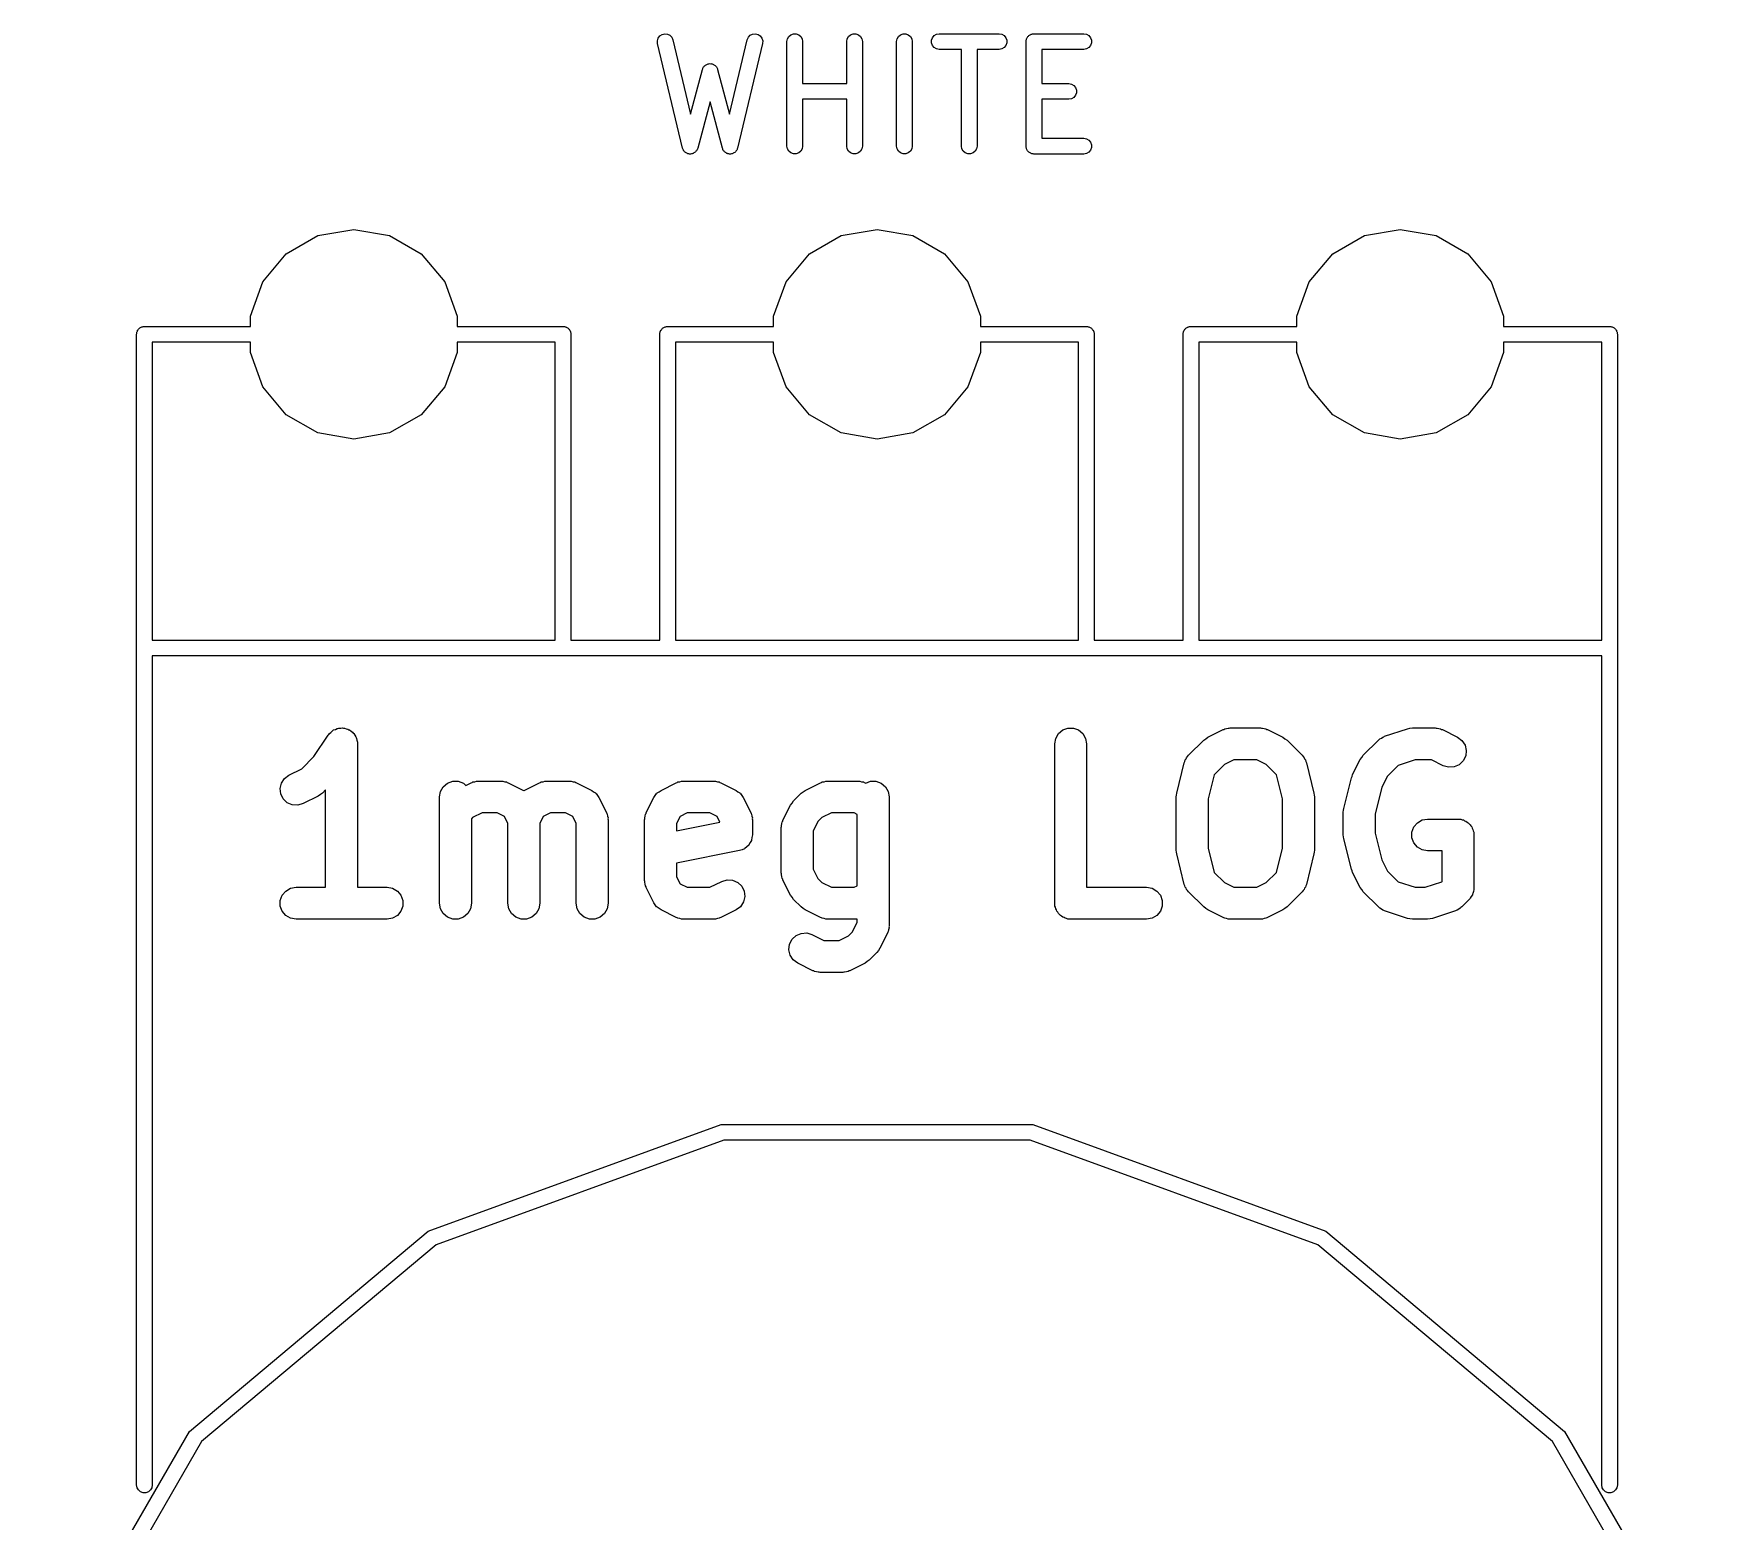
# Model space of a CAD drawing. Extents: x 59 to 126, y -132 to -24.
# Drawn here: x 59.94 to 76.06, y -118.85 to -104.63 of the extents above; entities that cross this region are included whole.
import ezdxf

# ---------------------------------------------------------------- set-up
doc = ezdxf.new("R2010")
doc.units = 0
doc.header["$MEASUREMENT"] = 0
doc.layers.add('BLACK', color=7, linetype='CONTINUOUS')

msp = doc.modelspace()

# ---------------------------------------------------------------- linework, layer by layer
at = {"layer": 'Black'}
for p, q in [((65.9017, -104.694), (65.9091, -104.669)), ((65.9032, -104.72), (65.9017, -104.694)), ((66.1413, -105.72), (65.9032, -104.72)), ((65.9091, -104.669), (65.9247, -104.648)), ((65.9247, -104.648), (65.9464, -104.634)), ((65.9464, -104.634), (65.9718, -104.628)), ((65.9718, -104.628), (65.9976, -104.631)), ((65.9976, -104.631), (66.0209, -104.642)), ((66.0209, -104.642), (66.0388, -104.661)), ((66.0388, -104.661), (66.0492, -104.685)), ((66.0492, -104.685), (66.2184, -105.396)), ((66.5911, -105.396), (66.7604, -104.685)), ((66.9063, -104.72), (66.6682, -105.72)), ((66.7604, -104.685), (66.7707, -104.661)), ((66.7707, -104.661), (66.7886, -104.642)), ((66.7886, -104.642), (66.8119, -104.631)), ((66.8119, -104.631), (66.8378, -104.628)), ((66.8378, -104.628), (66.8631, -104.634)), ((66.8631, -104.634), (66.8849, -104.648)), ((66.8849, -104.648), (66.9004, -104.669)), ((66.9004, -104.669), (66.9078, -104.694)), ((66.9078, -104.694), (66.9063, -104.72)), ((67.1393, -104.702), (67.1438, -104.677)), ((67.1393, -105.702), (67.1393, -104.702)), ((67.1438, -104.677), (67.1568, -104.654)), ((67.1568, -104.654), (67.1768, -104.637)), ((67.1768, -104.637), (67.2013, -104.629)), ((67.2013, -104.629), (67.2273, -104.629)), ((67.2273, -104.629), (67.2518, -104.637)), ((67.2518, -104.637), (67.2717, -104.654)), ((67.2717, -104.654), (67.2848, -104.677)), ((67.2848, -104.677), (67.2893, -104.702)), ((67.2893, -104.702), (67.2893, -105.104)), ((67.7107, -104.702), (67.7152, -104.677)), ((67.7107, -105.104), (67.7107, -104.702)), ((67.7152, -104.677), (67.7283, -104.654)), ((67.7283, -104.654), (67.7482, -104.637)), ((67.7482, -104.637), (67.7727, -104.629)), ((67.7727, -104.629), (67.7987, -104.629)), ((67.7987, -104.629), (67.8232, -104.637)), ((67.8232, -104.637), (67.8432, -104.654)), ((67.8432, -104.654), (67.8562, -104.677)), ((67.8562, -104.677), (67.8607, -104.702)), ((67.8607, -104.702), (67.8607, -105.702)), ((68.1869, -104.702), (68.1914, -104.677)), ((68.1869, -105.702), (68.1869, -104.702)), ((68.1914, -104.677), (68.2045, -104.654)), ((68.2045, -104.654), (68.2244, -104.637)), ((68.2244, -104.637), (68.2489, -104.629)), ((68.2489, -104.629), (68.2749, -104.629)), ((68.2749, -104.629), (68.2994, -104.637)), ((68.2994, -104.637), (68.3194, -104.654)), ((68.3194, -104.654), (68.3324, -104.677)), ((68.3324, -104.677), (68.3369, -104.702)), ((68.3369, -104.702), (68.3369, -105.702)), ((68.5214, -104.689), (68.5303, -104.665)), ((68.5214, -104.715), (68.5214, -104.689)), ((68.5303, -104.74), (68.5214, -104.715)), ((68.5303, -104.665), (68.547, -104.645)), ((68.547, -104.76), (68.5303, -104.74)), ((68.547, -104.645), (68.5696, -104.632)), ((68.5696, -104.632), (68.5952, -104.627)), ((68.5952, -104.627), (69.1667, -104.627)), ((69.1667, -104.627), (69.1923, -104.632)), ((69.1923, -104.632), (69.2149, -104.645)), ((69.2149, -104.645), (69.2316, -104.665)), ((69.2316, -104.74), (69.2149, -104.76)), ((69.2316, -104.665), (69.2405, -104.689)), ((69.2405, -104.715), (69.2316, -104.74)), ((69.2405, -104.689), (69.2405, -104.715)), ((69.425, -104.702), (69.4261, -104.696)), ((69.425, -105.702), (69.425, -104.702)), ((69.4261, -104.689), (69.4284, -104.683)), ((69.4261, -104.696), (69.4261, -104.689)), ((69.4284, -104.683), (69.4295, -104.677)), ((69.4295, -104.677), (69.4328, -104.671)), ((69.4328, -104.671), (69.435, -104.665)), ((69.435, -104.665), (69.4393, -104.66)), ((69.4393, -104.66), (69.4425, -104.654)), ((69.4425, -104.654), (69.4476, -104.65)), ((69.4476, -104.65), (69.4518, -104.645)), ((69.4518, -104.645), (69.4575, -104.642)), ((69.4575, -104.642), (69.4625, -104.637)), ((69.4625, -104.637), (69.4687, -104.635)), ((69.4687, -104.635), (69.4743, -104.632)), ((69.4743, -104.632), (69.4808, -104.631)), ((69.4808, -104.631), (69.487, -104.629)), ((69.487, -104.629), (69.4935, -104.629)), ((69.4935, -104.629), (69.5, -104.627)), ((69.5, -104.627), (69.9762, -104.627)), ((69.9762, -104.627), (70.0018, -104.632)), ((70.0018, -104.632), (70.0244, -104.645)), ((70.0244, -104.645), (70.0411, -104.665)), ((70.0411, -104.74), (70.0244, -104.76)), ((70.0411, -104.665), (70.0501, -104.689)), ((70.0501, -104.715), (70.0411, -104.74)), ((70.0501, -104.689), (70.0501, -104.715)), ((66.3919, -104.915), (66.3983, -104.913)), ((66.3983, -104.913), (66.4048, -104.914)), ((66.4048, -104.914), (66.4112, -104.913)), ((66.4112, -104.913), (66.4176, -104.915)), ((68.5696, -104.773), (68.547, -104.76)), ((68.5952, -104.777), (68.5696, -104.773)), ((68.806, -104.777), (68.5952, -104.777)), ((68.806, -105.702), (68.806, -104.777)), ((69.1667, -104.777), (68.956, -104.777)), ((68.956, -104.777), (68.956, -105.702)), ((69.1923, -104.773), (69.1667, -104.777)), ((69.2149, -104.76), (69.1923, -104.773)), ((69.9762, -104.777), (69.575, -104.777)), ((69.575, -104.777), (69.575, -105.104)), ((70.0018, -104.773), (69.9762, -104.777)), ((70.0244, -104.76), (70.0018, -104.773)), ((66.2184, -105.396), (66.3323, -104.969)), ((66.3323, -104.969), (66.3351, -104.963)), ((66.3351, -104.963), (66.3368, -104.956)), ((66.3368, -104.956), (66.3405, -104.951)), ((66.3405, -104.951), (66.3433, -104.945)), ((66.3433, -104.945), (66.348, -104.94)), ((66.348, -104.94), (66.3518, -104.935)), ((66.3518, -104.935), (66.3571, -104.931)), ((66.3571, -104.931), (66.3617, -104.927)), ((66.3617, -104.927), (66.3677, -104.924)), ((66.3677, -104.924), (66.3731, -104.92)), ((66.3731, -104.92), (66.3794, -104.918)), ((66.3794, -104.918), (66.3853, -104.916)), ((66.3853, -104.916), (66.3919, -104.915)), ((66.4176, -104.915), (66.4243, -104.916)), ((66.4243, -104.916), (66.4301, -104.918)), ((66.4301, -104.918), (66.4364, -104.92)), ((66.4364, -104.92), (66.4418, -104.924)), ((66.4418, -104.924), (66.4479, -104.927)), ((66.4479, -104.927), (66.4524, -104.931)), ((66.4524, -104.931), (66.4577, -104.935)), ((66.4577, -104.935), (66.4616, -104.94)), ((66.4616, -104.94), (66.4663, -104.945)), ((66.4663, -104.945), (66.469, -104.951)), ((66.469, -104.951), (66.4727, -104.956)), ((66.4727, -104.956), (66.4744, -104.963)), ((66.4744, -104.963), (66.4772, -104.969)), ((66.4772, -104.969), (66.5911, -105.396)), ((67.2893, -105.104), (67.7107, -105.104)), ((69.575, -105.104), (69.8333, -105.104)), ((69.8333, -105.104), (69.859, -105.108)), ((69.859, -105.108), (69.8815, -105.121)), ((69.8815, -105.236), (69.859, -105.249)), ((69.8815, -105.121), (69.8983, -105.141)), ((69.8983, -105.216), (69.8815, -105.236)), ((69.8983, -105.141), (69.9072, -105.166)), ((69.9072, -105.192), (69.8983, -105.216)), ((69.9072, -105.166), (69.9072, -105.192)), ((66.4048, -105.279), (66.2868, -105.722)), ((66.5228, -105.722), (66.4048, -105.279)), ((67.7107, -105.254), (67.2893, -105.254)), ((67.2893, -105.254), (67.2893, -105.702)), ((67.7107, -105.702), (67.7107, -105.254)), ((69.8333, -105.254), (69.575, -105.254)), ((69.575, -105.254), (69.575, -105.627)), ((69.859, -105.249), (69.8333, -105.254)), ((67.1438, -105.728), (67.1393, -105.702)), ((67.2893, -105.702), (67.2848, -105.728)), ((67.7152, -105.728), (67.7107, -105.702)), ((67.8607, -105.702), (67.8562, -105.728)), ((68.1914, -105.728), (68.1869, -105.702)), ((68.3369, -105.702), (68.3324, -105.728)), ((68.8105, -105.728), (68.806, -105.702)), ((68.956, -105.702), (68.9514, -105.728)), ((69.4261, -105.709), (69.425, -105.702)), ((69.4261, -105.715), (69.4261, -105.709)), ((69.4284, -105.722), (69.4261, -105.715)), ((69.575, -105.627), (69.9762, -105.627)), ((69.9762, -105.627), (70.0018, -105.632)), ((70.0018, -105.632), (70.0244, -105.645)), ((70.0244, -105.645), (70.0411, -105.665)), ((70.0411, -105.665), (70.0501, -105.689)), ((70.0501, -105.715), (70.0411, -105.74)), ((70.0501, -105.689), (70.0501, -105.715)), ((66.1444, -105.727), (66.1413, -105.72)), ((66.1464, -105.734), (66.1444, -105.727)), ((66.1495, -105.739), (66.1464, -105.734)), ((66.1517, -105.744), (66.1495, -105.739)), ((66.1569, -105.749), (66.1517, -105.744)), ((66.1613, -105.755), (66.1569, -105.749)), ((66.1658, -105.759), (66.1613, -105.755)), ((66.1696, -105.763), (66.1658, -105.759)), ((66.1764, -105.766), (66.1696, -105.763)), ((66.1827, -105.77), (66.1764, -105.766)), ((66.188, -105.772), (66.1827, -105.77)), ((66.1928, -105.774), (66.188, -105.772)), ((66.2004, -105.775), (66.1928, -105.774)), ((66.2078, -105.777), (66.2004, -105.775)), ((66.2133, -105.777), (66.2078, -105.777)), ((66.2187, -105.777), (66.2133, -105.777)), ((66.2262, -105.775), (66.2187, -105.777)), ((66.2338, -105.775), (66.2262, -105.775)), ((66.2387, -105.772), (66.2338, -105.775)), ((66.2441, -105.771), (66.2387, -105.772)), ((66.2505, -105.767), (66.2441, -105.771)), ((66.2574, -105.764), (66.2505, -105.767)), ((66.2612, -105.76), (66.2574, -105.764)), ((66.2658, -105.757), (66.2612, -105.76)), ((66.2704, -105.751), (66.2658, -105.757)), ((66.2758, -105.745), (66.2704, -105.751)), ((66.2781, -105.74), (66.2758, -105.745)), ((66.2813, -105.736), (66.2781, -105.74)), ((66.2835, -105.729), (66.2813, -105.736)), ((66.2868, -105.722), (66.2835, -105.729)), ((66.526, -105.729), (66.5228, -105.722)), ((66.5282, -105.736), (66.526, -105.729)), ((66.5314, -105.74), (66.5282, -105.736)), ((66.5338, -105.745), (66.5314, -105.74)), ((66.5392, -105.751), (66.5338, -105.745)), ((66.5437, -105.757), (66.5392, -105.751)), ((66.5483, -105.76), (66.5437, -105.757)), ((66.5521, -105.764), (66.5483, -105.76)), ((66.5591, -105.767), (66.5521, -105.764)), ((66.5655, -105.771), (66.5591, -105.767)), ((66.5708, -105.772), (66.5655, -105.771)), ((66.5757, -105.775), (66.5708, -105.772)), ((66.5834, -105.775), (66.5757, -105.775)), ((66.5908, -105.777), (66.5834, -105.775)), ((66.5962, -105.777), (66.5908, -105.777)), ((66.6017, -105.777), (66.5962, -105.777)), ((66.6091, -105.775), (66.6017, -105.777)), ((66.6167, -105.774), (66.6091, -105.775)), ((66.6216, -105.772), (66.6167, -105.774)), ((66.6269, -105.77), (66.6216, -105.772)), ((66.6331, -105.766), (66.6269, -105.77)), ((66.64, -105.763), (66.6331, -105.766)), ((66.6437, -105.759), (66.64, -105.763)), ((66.6482, -105.755), (66.6437, -105.759)), ((66.6526, -105.749), (66.6482, -105.755)), ((66.6579, -105.744), (66.6526, -105.749)), ((66.66, -105.739), (66.6579, -105.744)), ((66.6632, -105.734), (66.66, -105.739)), ((66.6652, -105.727), (66.6632, -105.734)), ((66.6682, -105.72), (66.6652, -105.727)), ((67.1568, -105.751), (67.1438, -105.728)), ((67.1768, -105.767), (67.1568, -105.751)), ((67.2013, -105.776), (67.1768, -105.767)), ((67.2273, -105.776), (67.2013, -105.776)), ((67.2518, -105.767), (67.2273, -105.776)), ((67.2717, -105.751), (67.2518, -105.767)), ((67.2848, -105.728), (67.2717, -105.751)), ((67.7283, -105.751), (67.7152, -105.728)), ((67.7482, -105.767), (67.7283, -105.751)), ((67.7727, -105.776), (67.7482, -105.767)), ((67.7987, -105.776), (67.7727, -105.776)), ((67.8232, -105.767), (67.7987, -105.776)), ((67.8432, -105.751), (67.8232, -105.767)), ((67.8562, -105.728), (67.8432, -105.751)), ((68.2045, -105.751), (68.1914, -105.728)), ((68.2244, -105.767), (68.2045, -105.751)), ((68.2489, -105.776), (68.2244, -105.767)), ((68.2749, -105.776), (68.2489, -105.776)), ((68.2994, -105.767), (68.2749, -105.776)), ((68.3194, -105.751), (68.2994, -105.767)), ((68.3324, -105.728), (68.3194, -105.751)), ((68.8235, -105.751), (68.8105, -105.728)), ((68.8435, -105.767), (68.8235, -105.751)), ((68.8679, -105.776), (68.8435, -105.767)), ((68.894, -105.776), (68.8679, -105.776)), ((68.9185, -105.767), (68.894, -105.776)), ((68.9384, -105.751), (68.9185, -105.767)), ((68.9514, -105.728), (68.9384, -105.751)), ((69.4295, -105.728), (69.4284, -105.722)), ((69.4328, -105.734), (69.4295, -105.728)), ((69.435, -105.74), (69.4328, -105.734)), ((69.4393, -105.745), (69.435, -105.74)), ((69.4425, -105.751), (69.4393, -105.745)), ((69.4476, -105.755), (69.4425, -105.751)), ((69.4518, -105.76), (69.4476, -105.755)), ((69.4575, -105.763), (69.4518, -105.76)), ((69.4625, -105.767), (69.4575, -105.763)), ((69.4687, -105.77), (69.4625, -105.767)), ((69.4743, -105.773), (69.4687, -105.77)), ((69.4808, -105.774), (69.4743, -105.773)), ((69.487, -105.776), (69.4808, -105.774)), ((69.4935, -105.776), (69.487, -105.776)), ((69.5, -105.777), (69.4935, -105.776)), ((69.9762, -105.777), (69.5, -105.777)), ((70.0018, -105.773), (69.9762, -105.777)), ((70.0244, -105.76), (70.0018, -105.773)), ((70.0411, -105.74), (70.0244, -105.76)), ((62.6568, -106.557), (63, -106.497)), ((63, -106.497), (63.3432, -106.557)), ((67.6568, -106.557), (68, -106.497)), ((68, -106.497), (68.3432, -106.557)), ((72.6568, -106.557), (73, -106.497)), ((73, -106.497), (73.3432, -106.557)), ((62.3551, -106.731), (62.6568, -106.557)), ((63.3432, -106.557), (63.6449, -106.731)), ((67.3551, -106.731), (67.6568, -106.557)), ((68.3432, -106.557), (68.6449, -106.731)), ((72.3551, -106.731), (72.6568, -106.557)), ((73.3432, -106.557), (73.6449, -106.731)), ((62.1311, -106.998), (62.3551, -106.731)), ((63.6449, -106.731), (63.8689, -106.998)), ((67.1311, -106.998), (67.3551, -106.731)), ((68.6449, -106.731), (68.8689, -106.998)), ((72.1311, -106.998), (72.3551, -106.731)), ((73.6449, -106.731), (73.8689, -106.998)), ((62.0119, -107.326), (62.1311, -106.998)), ((63.8689, -106.998), (63.9881, -107.326)), ((67.0119, -107.326), (67.1311, -106.998)), ((68.8689, -106.998), (68.9881, -107.326)), ((72.0119, -107.326), (72.1311, -106.998)), ((73.8689, -106.998), (73.9881, -107.326)), ((62.0119, -107.425), (62.0119, -107.326)), ((63.9881, -107.326), (63.9881, -107.425)), ((67.0119, -107.425), (67.0119, -107.326)), ((68.9881, -107.326), (68.9881, -107.425)), ((72.0119, -107.425), (72.0119, -107.326)), ((73.9881, -107.326), (73.9881, -107.425)), ((60.9261, -107.487), (60.9284, -107.481)), ((60.9261, -107.494), (60.9261, -107.487)), ((60.9284, -107.481), (60.9295, -107.474)), ((60.9295, -107.474), (60.9328, -107.469)), ((60.9328, -107.469), (60.935, -107.462)), ((60.935, -107.462), (60.9393, -107.457)), ((60.9393, -107.457), (60.9425, -107.452)), ((60.9425, -107.452), (60.9476, -107.448)), ((60.9476, -107.448), (60.9518, -107.443)), ((60.9518, -107.443), (60.9575, -107.439)), ((60.9575, -107.439), (60.9625, -107.435)), ((60.9625, -107.435), (60.9687, -107.433)), ((60.9687, -107.433), (60.9743, -107.43)), ((60.9743, -107.43), (60.9808, -107.428)), ((60.9808, -107.428), (60.987, -107.426)), ((60.987, -107.426), (60.9935, -107.426)), ((60.9935, -107.426), (61, -107.425)), ((61, -107.425), (62.0119, -107.425)), ((63.9881, -107.425), (65, -107.425)), ((65, -107.425), (65.0065, -107.426)), ((65.0065, -107.426), (65.013, -107.426)), ((65.013, -107.426), (65.0192, -107.428)), ((65.0192, -107.428), (65.0257, -107.43)), ((65.0257, -107.43), (65.0313, -107.433)), ((65.0313, -107.433), (65.0375, -107.435)), ((65.0375, -107.435), (65.0425, -107.439)), ((65.0425, -107.439), (65.0482, -107.443)), ((65.0482, -107.443), (65.0524, -107.448)), ((65.0524, -107.448), (65.0575, -107.452)), ((65.0575, -107.452), (65.0607, -107.457)), ((65.0607, -107.457), (65.065, -107.462)), ((65.065, -107.462), (65.0672, -107.469)), ((65.0672, -107.469), (65.0705, -107.474)), ((65.0705, -107.474), (65.0716, -107.481)), ((65.0716, -107.481), (65.0739, -107.487)), ((65.0739, -107.487), (65.0739, -107.494)), ((65.9261, -107.487), (65.9284, -107.481)), ((65.9261, -107.494), (65.9261, -107.487)), ((65.9284, -107.481), (65.9295, -107.474)), ((65.9295, -107.474), (65.9328, -107.469)), ((65.9328, -107.469), (65.935, -107.462)), ((65.935, -107.462), (65.9393, -107.457)), ((65.9393, -107.457), (65.9425, -107.452)), ((65.9425, -107.452), (65.9476, -107.448)), ((65.9476, -107.448), (65.9518, -107.443)), ((65.9518, -107.443), (65.9575, -107.439)), ((65.9575, -107.439), (65.9625, -107.435)), ((65.9625, -107.435), (65.9687, -107.433)), ((65.9687, -107.433), (65.9743, -107.43)), ((65.9743, -107.43), (65.9808, -107.428)), ((65.9808, -107.428), (65.987, -107.426)), ((65.987, -107.426), (65.9935, -107.426)), ((65.9935, -107.426), (66, -107.425)), ((66, -107.425), (67.0119, -107.425)), ((68.9881, -107.425), (70, -107.425)), ((70, -107.425), (70.0065, -107.426)), ((70.0065, -107.426), (70.013, -107.426)), ((70.013, -107.426), (70.0192, -107.428)), ((70.0192, -107.428), (70.0257, -107.43)), ((70.0257, -107.43), (70.0313, -107.433)), ((70.0313, -107.433), (70.0375, -107.435)), ((70.0375, -107.435), (70.0425, -107.439)), ((70.0425, -107.439), (70.0482, -107.443)), ((70.0482, -107.443), (70.0524, -107.448)), ((70.0524, -107.448), (70.0575, -107.452)), ((70.0575, -107.452), (70.0607, -107.457)), ((70.0607, -107.457), (70.065, -107.462)), ((70.065, -107.462), (70.0672, -107.469)), ((70.0672, -107.469), (70.0705, -107.474)), ((70.0705, -107.474), (70.0716, -107.481)), ((70.0716, -107.481), (70.0739, -107.487)), ((70.0739, -107.487), (70.0739, -107.494)), ((70.9261, -107.487), (70.9284, -107.481)), ((70.9261, -107.494), (70.9261, -107.487)), ((70.9284, -107.481), (70.9295, -107.474)), ((70.9295, -107.474), (70.9328, -107.469)), ((70.9328, -107.469), (70.935, -107.462)), ((70.935, -107.462), (70.9393, -107.457)), ((70.9393, -107.457), (70.9425, -107.452)), ((70.9425, -107.452), (70.9476, -107.448)), ((70.9476, -107.448), (70.9518, -107.443)), ((70.9518, -107.443), (70.9575, -107.439)), ((70.9575, -107.439), (70.9625, -107.435)), ((70.9625, -107.435), (70.9687, -107.433)), ((70.9687, -107.433), (70.9743, -107.43)), ((70.9743, -107.43), (70.9808, -107.428)), ((70.9808, -107.428), (70.987, -107.426)), ((70.987, -107.426), (70.9935, -107.426)), ((70.9935, -107.426), (71, -107.425)), ((71, -107.425), (72.0119, -107.425)), ((73.9881, -107.425), (75, -107.425)), ((75, -107.425), (75.0065, -107.426)), ((75.0065, -107.426), (75.013, -107.426)), ((75.013, -107.426), (75.0192, -107.428)), ((75.0192, -107.428), (75.0257, -107.43)), ((75.0257, -107.43), (75.0313, -107.433)), ((75.0313, -107.433), (75.0375, -107.435)), ((75.0375, -107.435), (75.0425, -107.439)), ((75.0425, -107.439), (75.0482, -107.443)), ((75.0482, -107.443), (75.0524, -107.448)), ((75.0524, -107.448), (75.0575, -107.452)), ((75.0575, -107.452), (75.0607, -107.457)), ((75.0607, -107.457), (75.065, -107.462)), ((75.065, -107.462), (75.0672, -107.469)), ((75.0672, -107.469), (75.0705, -107.474)), ((75.0705, -107.474), (75.0716, -107.481)), ((75.0716, -107.481), (75.0739, -107.487)), ((75.0739, -107.487), (75.0739, -107.494)), ((60.925, -107.5), (60.9261, -107.494)), ((60.925, -118.5), (60.925, -107.5)), ((62.0119, -107.575), (61.075, -107.575)), ((61.075, -107.575), (61.075, -110.425)), ((62.0119, -107.674), (62.0119, -107.575)), ((63.9881, -107.575), (63.9881, -107.674)), ((64.925, -107.575), (63.9881, -107.575)), ((64.925, -110.425), (64.925, -107.575)), ((65.0739, -107.494), (65.075, -107.5)), ((65.075, -107.5), (65.075, -110.425)), ((65.925, -107.5), (65.9261, -107.494)), ((65.925, -110.425), (65.925, -107.5)), ((67.0119, -107.575), (66.075, -107.575)), ((66.075, -107.575), (66.075, -110.425)), ((67.0119, -107.674), (67.0119, -107.575)), ((68.9881, -107.575), (68.9881, -107.674)), ((69.925, -107.575), (68.9881, -107.575)), ((69.925, -110.425), (69.925, -107.575)), ((70.0739, -107.494), (70.075, -107.5)), ((70.075, -107.5), (70.075, -110.425)), ((70.925, -107.5), (70.9261, -107.494)), ((70.925, -110.425), (70.925, -107.5)), ((72.0119, -107.575), (71.075, -107.575)), ((71.075, -107.575), (71.075, -110.425)), ((72.0119, -107.674), (72.0119, -107.575)), ((73.9881, -107.575), (73.9881, -107.674)), ((74.925, -107.575), (73.9881, -107.575)), ((74.925, -110.425), (74.925, -107.575)), ((75.0739, -107.494), (75.075, -107.5)), ((75.075, -107.5), (75.075, -118.5)), ((62.1311, -108.002), (62.0119, -107.674)), ((63.9881, -107.674), (63.8689, -108.002)), ((67.1311, -108.002), (67.0119, -107.674)), ((68.9881, -107.674), (68.8689, -108.002)), ((72.1311, -108.002), (72.0119, -107.674)), ((73.9881, -107.674), (73.8689, -108.002)), ((62.3551, -108.269), (62.1311, -108.002)), ((63.8689, -108.002), (63.6449, -108.269)), ((67.3551, -108.269), (67.1311, -108.002)), ((68.8689, -108.002), (68.6449, -108.269)), ((72.3551, -108.269), (72.1311, -108.002)), ((73.8689, -108.002), (73.6449, -108.269)), ((62.6568, -108.443), (62.3551, -108.269)), ((63.6449, -108.269), (63.3432, -108.443)), ((67.6568, -108.443), (67.3551, -108.269)), ((68.6449, -108.269), (68.3432, -108.443)), ((72.6568, -108.443), (72.3551, -108.269)), ((73.6449, -108.269), (73.3432, -108.443)), ((63, -108.503), (62.6568, -108.443)), ((63.3432, -108.443), (63, -108.503)), ((68, -108.503), (67.6568, -108.443)), ((68.3432, -108.443), (68, -108.503)), ((73, -108.503), (72.6568, -108.443)), ((73.3432, -108.443), (73, -108.503)), ((61.075, -110.425), (64.925, -110.425)), ((65.075, -110.425), (65.925, -110.425)), ((66.075, -110.425), (69.925, -110.425)), ((70.075, -110.425), (70.925, -110.425)), ((71.075, -110.425), (74.925, -110.425)), ((74.925, -110.575), (61.075, -110.575)), ((61.075, -110.575), (61.075, -118.5)), ((74.925, -118.5), (74.925, -110.575)), ((62.6201, -111.536), (62.7569, -111.331)), ((62.7569, -111.331), (62.7627, -111.325)), ((62.7627, -111.325), (62.767, -111.317)), ((62.767, -111.317), (62.7809, -111.306)), ((62.7809, -111.306), (62.7935, -111.293)), ((62.7935, -111.293), (62.801, -111.289)), ((62.801, -111.289), (62.8075, -111.283)), ((62.8075, -111.283), (62.8246, -111.277)), ((62.8246, -111.277), (62.8409, -111.269)), ((62.8409, -111.269), (62.8493, -111.268)), ((62.8493, -111.268), (62.8573, -111.265)), ((62.8573, -111.265), (62.8754, -111.265)), ((62.8754, -111.265), (62.8935, -111.263)), ((62.8935, -111.263), (62.9017, -111.265)), ((62.9017, -111.265), (62.9102, -111.265)), ((62.9102, -111.265), (62.9273, -111.272)), ((62.9273, -111.272), (62.9449, -111.276)), ((62.9449, -111.276), (62.952, -111.281)), ((62.952, -111.281), (62.9599, -111.283)), ((62.9599, -111.283), (62.9738, -111.295)), ((62.9738, -111.295), (62.989, -111.305)), ((62.989, -111.305), (62.994, -111.312)), ((62.994, -111.312), (63.0005, -111.317)), ((63.0005, -111.317), (63.0096, -111.333)), ((63.0096, -111.333), (63.0203, -111.348)), ((63.0203, -111.348), (63.0227, -111.356)), ((63.0227, -111.356), (63.0269, -111.363)), ((69.7074, -111.363), (69.7338, -111.317)), ((69.7338, -111.317), (69.7744, -111.283)), ((69.7744, -111.283), (69.8241, -111.265)), ((69.8241, -111.265), (69.877, -111.265)), ((69.877, -111.265), (69.9268, -111.283)), ((69.9268, -111.283), (69.9673, -111.317)), ((69.9673, -111.317), (69.9938, -111.363)), ((71.1417, -111.366), (71.1613, -111.352)), ((71.1613, -111.352), (71.3064, -111.279)), ((71.3064, -111.279), (71.3148, -111.277)), ((71.3148, -111.277), (71.3224, -111.272)), ((71.3224, -111.272), (71.34, -111.269)), ((71.34, -111.269), (71.3571, -111.264)), ((71.3571, -111.264), (71.3659, -111.265)), ((71.3659, -111.265), (71.3746, -111.263)), ((71.3746, -111.263), (71.6649, -111.263)), ((71.6649, -111.263), (71.6735, -111.265)), ((71.6735, -111.265), (71.6823, -111.264)), ((71.6823, -111.264), (71.6994, -111.269)), ((71.6994, -111.269), (71.717, -111.272)), ((71.717, -111.272), (71.7246, -111.277)), ((71.7246, -111.277), (71.733, -111.279)), ((71.733, -111.279), (71.8782, -111.352)), ((71.8782, -111.352), (71.8978, -111.366)), ((72.8038, -111.369), (72.8195, -111.36)), ((72.8195, -111.36), (72.8342, -111.35)), ((72.8342, -111.35), (72.8427, -111.348)), ((72.8427, -111.348), (72.8504, -111.343)), ((72.8504, -111.343), (73.0681, -111.271)), ((73.0681, -111.271), (73.0923, -111.267)), ((73.0923, -111.267), (73.1163, -111.263)), ((73.1163, -111.263), (73.334, -111.263)), ((73.334, -111.263), (73.3427, -111.265)), ((73.3427, -111.265), (73.3514, -111.264)), ((73.3514, -111.264), (73.3685, -111.269)), ((73.3685, -111.269), (73.3861, -111.272)), ((73.3861, -111.272), (73.3937, -111.277)), ((73.3937, -111.277), (73.4022, -111.279)), ((73.4022, -111.279), (73.5473, -111.352)), ((73.5473, -111.352), (73.5898, -111.383)), ((63.0269, -111.363), (63.0301, -111.381)), ((63.0301, -111.381), (63.0352, -111.399)), ((63.0352, -111.399), (63.0346, -111.407)), ((63.0346, -111.407), (63.0361, -111.415)), ((63.0361, -111.415), (63.0361, -112.787)), ((69.6982, -111.415), (69.7074, -111.363)), ((69.6982, -112.939), (69.6982, -111.415)), ((69.9938, -111.363), (70.003, -111.415)), ((70.003, -111.415), (70.003, -112.787)), ((70.9765, -111.525), (71.1217, -111.38)), ((71.1217, -111.38), (71.1417, -111.366)), ((71.8978, -111.366), (71.9178, -111.38)), ((71.9178, -111.38), (72.0629, -111.525)), ((72.6457, -111.525), (72.7908, -111.38)), ((72.7908, -111.38), (72.798, -111.375)), ((72.798, -111.375), (72.8038, -111.369)), ((73.5898, -111.383), (73.619, -111.427)), ((73.619, -111.427), (73.6313, -111.479)), ((73.6313, -111.479), (73.6252, -111.531)), ((62.3801, -111.715), (62.5032, -111.653)), ((62.5032, -111.653), (62.6201, -111.536)), ((70.8639, -111.886), (70.9364, -111.596)), ((70.9364, -111.596), (70.9424, -111.583)), ((70.9424, -111.583), (70.9462, -111.569)), ((70.9462, -111.569), (70.9531, -111.559)), ((70.9531, -111.559), (70.958, -111.548)), ((70.958, -111.548), (70.9681, -111.537)), ((70.9681, -111.537), (70.9765, -111.525)), ((71.3197, -111.613), (71.2219, -111.711)), ((71.4105, -111.568), (71.3197, -111.613)), ((71.6289, -111.568), (71.4105, -111.568)), ((71.7197, -111.613), (71.6289, -111.568)), ((71.8175, -111.711), (71.7197, -111.613)), ((72.0629, -111.525), (72.0713, -111.537)), ((72.0713, -111.537), (72.0814, -111.548)), ((72.0814, -111.548), (72.0863, -111.559)), ((72.0863, -111.559), (72.0933, -111.569)), ((72.0933, -111.569), (72.097, -111.583)), ((72.097, -111.583), (72.103, -111.596)), ((72.103, -111.596), (72.1756, -111.886)), ((72.5445, -111.71), (72.6171, -111.565)), ((72.6171, -111.565), (72.6317, -111.545)), ((72.6317, -111.545), (72.6457, -111.525)), ((72.9809, -111.621), (72.8787, -111.723)), ((73.141, -111.568), (72.9809, -111.621)), ((73.298, -111.568), (73.141, -111.568)), ((73.411, -111.624), (73.298, -111.568)), ((73.4617, -111.639), (73.411, -111.624)), ((73.5146, -111.636), (73.4617, -111.639)), ((73.5631, -111.615), (73.5146, -111.636)), ((73.6015, -111.579), (73.5631, -111.615)), ((73.6252, -111.531), (73.6015, -111.579)), ((62.2962, -111.842), (62.3085, -111.79)), ((62.3022, -111.894), (62.2962, -111.842)), ((62.3085, -111.79), (62.3376, -111.746)), ((62.3376, -111.746), (62.3801, -111.715)), ((63.8291, -111.871), (63.8555, -111.825)), ((63.8555, -111.825), (63.8961, -111.791)), ((63.8961, -111.791), (63.9458, -111.773)), ((63.9458, -111.773), (63.9987, -111.773)), ((63.9987, -111.773), (64.0485, -111.791)), ((64.0485, -111.791), (64.0726, -111.812)), ((64.0726, -111.812), (64.1218, -111.787)), ((64.1218, -111.787), (64.1303, -111.785)), ((64.1303, -111.785), (64.1379, -111.78)), ((64.1379, -111.78), (64.1555, -111.777)), ((64.1555, -111.777), (64.1726, -111.772)), ((64.1726, -111.772), (64.1813, -111.773)), ((64.1813, -111.773), (64.19, -111.771)), ((64.19, -111.771), (64.4077, -111.771)), ((64.4077, -111.771), (64.4164, -111.773)), ((64.4164, -111.773), (64.4251, -111.772)), ((64.4251, -111.772), (64.4423, -111.777)), ((64.4423, -111.777), (64.4598, -111.78)), ((64.4598, -111.78), (64.4674, -111.785)), ((64.4674, -111.785), (64.4759, -111.787)), ((64.4759, -111.787), (64.621, -111.86)), ((64.6298, -111.86), (64.775, -111.787)), ((64.775, -111.787), (64.7834, -111.785)), ((64.7834, -111.785), (64.791, -111.78)), ((64.791, -111.78), (64.8086, -111.777)), ((64.8086, -111.777), (64.8257, -111.772)), ((64.8257, -111.772), (64.8345, -111.773)), ((64.8345, -111.773), (64.8431, -111.771)), ((64.8431, -111.771), (65.0609, -111.771)), ((65.0609, -111.771), (65.0695, -111.773)), ((65.0695, -111.773), (65.0783, -111.772)), ((65.0783, -111.772), (65.0954, -111.777)), ((65.0954, -111.777), (65.113, -111.78)), ((65.113, -111.78), (65.1206, -111.785)), ((65.1206, -111.785), (65.129, -111.787)), ((65.129, -111.787), (65.2742, -111.86)), ((65.9361, -111.86), (66.0813, -111.787)), ((66.0813, -111.787), (66.0897, -111.785)), ((66.0897, -111.785), (66.0973, -111.78)), ((66.0973, -111.78), (66.1149, -111.777)), ((66.1149, -111.777), (66.132, -111.772)), ((66.132, -111.772), (66.1408, -111.773)), ((66.1408, -111.773), (66.1494, -111.771)), ((66.1494, -111.771), (66.4397, -111.771)), ((66.4397, -111.771), (66.4484, -111.773)), ((66.4484, -111.773), (66.4571, -111.772)), ((66.4571, -111.772), (66.4743, -111.777)), ((66.4743, -111.777), (66.4918, -111.78)), ((66.4918, -111.78), (66.4994, -111.785)), ((66.4994, -111.785), (66.5079, -111.787)), ((66.5079, -111.787), (66.653, -111.86)), ((67.315, -111.86), (67.4601, -111.787)), ((67.4601, -111.787), (67.4686, -111.785)), ((67.4686, -111.785), (67.4762, -111.78)), ((67.4762, -111.78), (67.4937, -111.777)), ((67.4937, -111.777), (67.5109, -111.772)), ((67.5109, -111.772), (67.5196, -111.773)), ((67.5196, -111.773), (67.5283, -111.771)), ((67.5283, -111.771), (67.8186, -111.771)), ((67.8186, -111.771), (67.8272, -111.773)), ((67.8272, -111.773), (67.836, -111.772)), ((67.836, -111.772), (67.8531, -111.777)), ((67.8531, -111.777), (67.8707, -111.78)), ((67.8707, -111.78), (67.8783, -111.785)), ((67.8783, -111.785), (67.8867, -111.787)), ((67.8867, -111.787), (67.8921, -111.79)), ((67.8921, -111.79), (67.9373, -111.773)), ((67.9373, -111.773), (67.9902, -111.773)), ((67.9902, -111.773), (68.0399, -111.791)), ((68.0399, -111.791), (68.0805, -111.825)), ((68.0805, -111.825), (68.1069, -111.871)), ((71.2219, -111.711), (71.1641, -111.942)), ((71.8753, -111.942), (71.8175, -111.711)), ((72.4604, -112.032), (72.533, -111.741)), ((72.533, -111.741), (72.5398, -111.726)), ((72.5398, -111.726), (72.5445, -111.71)), ((72.8246, -111.831), (72.7607, -112.087)), ((72.8787, -111.723), (72.8246, -111.831)), ((62.3259, -111.942), (62.3022, -111.894)), ((62.3643, -111.978), (62.3259, -111.942)), ((62.4129, -111.999), (62.3643, -111.978)), ((62.4657, -112.002), (62.4129, -111.999)), ((62.5164, -111.987), (62.4657, -112.002)), ((62.6616, -111.915), (62.5164, -111.987)), ((62.6812, -111.9), (62.6616, -111.915)), ((62.7012, -111.886), (62.6812, -111.9)), ((62.7313, -111.856), (62.7012, -111.886)), ((62.7313, -112.787), (62.7313, -111.856)), ((63.8199, -111.923), (63.8291, -111.871)), ((63.8199, -112.939), (63.8199, -111.923)), ((64.621, -111.86), (64.6254, -111.863)), ((64.6254, -111.863), (64.6298, -111.86)), ((65.2742, -111.86), (65.2921, -111.873)), ((65.2921, -111.873), (65.3108, -111.885)), ((65.3108, -111.885), (65.3133, -111.889)), ((65.3133, -111.889), (65.3167, -111.891)), ((65.3167, -111.891), (65.329, -111.91)), ((65.329, -111.91), (65.3423, -111.928)), ((65.3423, -111.928), (65.4149, -112.073)), ((65.7954, -112.073), (65.868, -111.928)), ((65.868, -111.928), (65.8813, -111.91)), ((65.8813, -111.91), (65.8936, -111.891)), ((65.8936, -111.891), (65.897, -111.889)), ((65.897, -111.889), (65.8995, -111.885)), ((65.8995, -111.885), (65.9182, -111.873)), ((65.9182, -111.873), (65.9361, -111.86)), ((66.653, -111.86), (66.671, -111.873)), ((66.671, -111.873), (66.6896, -111.885)), ((66.6896, -111.885), (66.6921, -111.889)), ((66.6921, -111.889), (66.6955, -111.891)), ((66.6955, -111.891), (66.7078, -111.91)), ((66.7078, -111.91), (66.7212, -111.928)), ((66.7212, -111.928), (66.7937, -112.073)), ((67.1017, -112.146), (67.1743, -112)), ((67.1743, -112), (67.1888, -111.981)), ((67.1888, -111.981), (67.2028, -111.961)), ((67.2028, -111.961), (67.2754, -111.888)), ((67.2754, -111.888), (67.2954, -111.874)), ((67.2954, -111.874), (67.315, -111.86)), ((68.1069, -111.871), (68.1161, -111.923)), ((68.1161, -111.923), (68.1161, -113.157)), ((70.8593, -111.923), (70.8626, -111.905)), ((70.8593, -112.431), (70.8593, -111.923)), ((70.8626, -111.905), (70.8639, -111.886)), ((71.1641, -111.942), (71.1641, -112.413)), ((71.8753, -112.413), (71.8753, -111.942)), ((72.1756, -111.886), (72.1769, -111.905)), ((72.1769, -111.905), (72.1801, -111.923)), ((72.1801, -111.923), (72.1801, -112.431)), ((64.1351, -112.121), (64.1247, -112.132)), ((64.1247, -112.132), (64.1247, -112.939)), ((64.226, -112.076), (64.1351, -112.121)), ((64.3717, -112.076), (64.226, -112.076)), ((64.4393, -112.11), (64.3717, -112.076)), ((64.473, -112.177), (64.4393, -112.11)), ((64.8116, -112.11), (64.7778, -112.177)), ((64.8791, -112.076), (64.8116, -112.11)), ((65.0249, -112.076), (64.8791, -112.076)), ((65.0924, -112.11), (65.0249, -112.076)), ((65.1262, -112.177), (65.0924, -112.11)), ((65.4149, -112.073), (65.4174, -112.081)), ((65.4174, -112.081), (65.4218, -112.089)), ((65.4218, -112.089), (65.4249, -112.107)), ((65.4249, -112.107), (65.43, -112.124)), ((65.43, -112.124), (65.4294, -112.132)), ((65.4294, -112.132), (65.431, -112.141)), ((65.431, -112.141), (65.431, -112.939)), ((65.7793, -112.141), (65.7808, -112.132)), ((65.7793, -112.722), (65.7793, -112.141)), ((65.7803, -112.124), (65.7854, -112.107)), ((65.7808, -112.132), (65.7803, -112.124)), ((65.7854, -112.107), (65.7885, -112.089)), ((65.7885, -112.089), (65.7929, -112.081)), ((65.7929, -112.081), (65.7954, -112.073)), ((66.1179, -112.11), (66.0841, -112.177)), ((66.0841, -112.246), (66.4979, -112.163)), ((66.1854, -112.076), (66.1179, -112.11)), ((66.4037, -112.076), (66.1854, -112.076)), ((66.4713, -112.11), (66.4037, -112.076)), ((66.4979, -112.163), (66.4713, -112.11)), ((66.7937, -112.073), (66.7962, -112.081)), ((66.7962, -112.081), (66.8006, -112.089)), ((66.8006, -112.089), (66.8037, -112.107)), ((66.8037, -112.107), (66.8088, -112.124)), ((66.8088, -112.124), (66.8083, -112.132)), ((66.8083, -112.132), (66.8098, -112.141)), ((66.8098, -112.141), (66.8098, -112.286)), ((67.0917, -112.179), (67.0948, -112.162)), ((67.0948, -112.162), (67.0992, -112.154)), ((67.0992, -112.154), (67.1017, -112.146)), ((67.4358, -112.159), (67.3904, -112.25)), ((67.4734, -112.121), (67.4358, -112.159)), ((67.5643, -112.076), (67.4734, -112.121)), ((67.7826, -112.076), (67.5643, -112.076)), ((67.8113, -112.09), (67.7826, -112.076)), ((67.8113, -112.773), (67.8113, -112.09)), ((72.4559, -112.069), (72.4591, -112.05)), ((72.4559, -112.286), (72.4559, -112.069)), ((72.4591, -112.05), (72.4604, -112.032)), ((72.7607, -112.087), (72.7607, -112.268)), ((73.1635, -112.17), (73.2093, -112.143)), ((73.2093, -112.143), (73.2614, -112.134)), ((73.2614, -112.134), (73.5517, -112.134)), ((73.5517, -112.134), (73.5648, -112.136)), ((73.5648, -112.136), (73.5782, -112.136)), ((73.5782, -112.136), (73.5907, -112.141)), ((73.5907, -112.141), (73.6038, -112.143)), ((73.6038, -112.143), (73.6154, -112.15)), ((73.6154, -112.15), (73.6279, -112.154)), ((73.6279, -112.154), (73.6381, -112.163)), ((73.6381, -112.163), (73.6497, -112.17)), ((64.473, -112.939), (64.473, -112.177)), ((64.7778, -112.177), (64.7778, -112.939)), ((65.1262, -112.939), (65.1262, -112.177)), ((66.0841, -112.177), (66.0841, -112.246)), ((66.8055, -112.311), (66.8018, -112.335)), ((66.8098, -112.286), (66.8055, -112.311)), ((67.0856, -112.214), (67.0871, -112.205)), ((67.0856, -112.649), (67.0856, -112.214)), ((67.0866, -112.196), (67.0917, -112.179)), ((67.0871, -112.205), (67.0866, -112.196)), ((67.3904, -112.25), (67.3904, -112.613)), ((72.4591, -112.305), (72.4559, -112.286)), ((72.4604, -112.323), (72.4591, -112.305)), ((72.533, -112.614), (72.4604, -112.323)), ((72.7607, -112.268), (72.8246, -112.523)), ((73.1113, -112.26), (73.1294, -112.21)), ((73.1113, -112.313), (73.1113, -112.26)), ((73.1294, -112.362), (73.1113, -112.313)), ((73.1294, -112.21), (73.1635, -112.17)), ((73.6497, -112.17), (73.6582, -112.18)), ((73.6582, -112.18), (73.6685, -112.188)), ((73.6685, -112.188), (73.6751, -112.2)), ((73.6751, -112.2), (73.6837, -112.21)), ((73.6837, -112.21), (73.6883, -112.223)), ((73.6883, -112.223), (73.6949, -112.234)), ((73.6949, -112.234), (73.6972, -112.247)), ((73.6972, -112.247), (73.7018, -112.26)), ((73.7018, -112.26), (73.7018, -112.273)), ((73.7018, -112.273), (73.7041, -112.286)), ((73.7041, -112.286), (73.7041, -112.794)), ((66.6873, -112.436), (66.0841, -112.556)), ((66.7104, -112.427), (66.6873, -112.436)), ((66.7336, -112.418), (66.7104, -112.427)), ((66.735, -112.417), (66.7336, -112.418)), ((66.7366, -112.416), (66.735, -112.417)), ((66.7552, -112.4), (66.7366, -112.416)), ((66.7742, -112.384), (66.7552, -112.4)), ((66.7751, -112.383), (66.7742, -112.384)), ((66.7764, -112.382), (66.7751, -112.383)), ((66.7883, -112.36), (66.7764, -112.382)), ((66.8006, -112.338), (66.7883, -112.36)), ((66.8009, -112.337), (66.8006, -112.338)), ((66.8018, -112.335), (66.8009, -112.337)), ((70.8626, -112.45), (70.8593, -112.431)), ((70.8639, -112.468), (70.8626, -112.45)), ((70.9364, -112.759), (70.8639, -112.468)), ((71.1641, -112.413), (71.2219, -112.644)), ((71.8175, -112.644), (71.8753, -112.413)), ((72.1756, -112.468), (72.103, -112.759)), ((72.1769, -112.45), (72.1756, -112.468)), ((72.1801, -112.431), (72.1769, -112.45)), ((73.1635, -112.403), (73.1294, -112.362)), ((73.2093, -112.429), (73.1635, -112.403)), ((73.2614, -112.439), (73.2093, -112.429)), ((73.3993, -112.439), (73.2614, -112.439)), ((73.3993, -112.731), (73.3993, -112.439)), ((66.0841, -112.556), (66.0841, -112.686)), ((67.0871, -112.658), (67.0856, -112.649)), ((67.3904, -112.613), (67.4358, -112.704)), ((71.2219, -112.644), (71.3197, -112.742)), ((71.7197, -112.742), (71.8175, -112.644)), ((72.5398, -112.629), (72.533, -112.614)), ((72.5445, -112.645), (72.5398, -112.629)), ((72.6171, -112.79), (72.5445, -112.645)), ((72.8246, -112.523), (72.8787, -112.631)), ((72.8787, -112.631), (72.9809, -112.734)), ((62.3503, -112.823), (62.3962, -112.796)), ((62.3962, -112.796), (62.4483, -112.787)), ((62.4483, -112.787), (62.7313, -112.787)), ((63.0361, -112.787), (63.3191, -112.787)), ((63.3191, -112.787), (63.3713, -112.796)), ((63.3713, -112.796), (63.4171, -112.823)), ((65.7808, -112.73), (65.7793, -112.722)), ((65.7803, -112.739), (65.7808, -112.73)), ((65.7854, -112.756), (65.7803, -112.739)), ((65.7885, -112.774), (65.7854, -112.756)), ((65.7929, -112.781), (65.7885, -112.774)), ((65.7954, -112.79), (65.7929, -112.781)), ((65.868, -112.935), (65.7954, -112.79)), ((66.0841, -112.686), (66.1179, -112.753)), ((66.1179, -112.753), (66.1854, -112.787)), ((66.1854, -112.787), (66.4037, -112.787)), ((66.4037, -112.787), (66.5167, -112.731)), ((66.5167, -112.731), (66.5674, -112.715)), ((66.5674, -112.715), (66.6203, -112.719)), ((66.6203, -112.719), (66.6688, -112.74)), ((66.6688, -112.74), (66.7073, -112.776)), ((66.7073, -112.776), (66.7309, -112.823)), ((67.0866, -112.667), (67.0871, -112.658)), ((67.0917, -112.684), (67.0866, -112.667)), ((67.0948, -112.701), (67.0917, -112.684)), ((67.0992, -112.709), (67.0948, -112.701)), ((67.1017, -112.717), (67.0992, -112.709)), ((67.1743, -112.862), (67.1017, -112.717)), ((67.4358, -112.704), (67.4734, -112.742)), ((67.4734, -112.742), (67.5643, -112.787)), ((67.5643, -112.787), (67.7826, -112.787)), ((67.7826, -112.787), (67.8113, -112.773)), ((70.003, -112.787), (70.5763, -112.787)), ((70.5763, -112.787), (70.6284, -112.796)), ((70.6284, -112.796), (70.6742, -112.823)), ((70.9424, -112.772), (70.9364, -112.759)), ((70.9462, -112.786), (70.9424, -112.772)), ((70.9531, -112.796), (70.9462, -112.786)), ((70.958, -112.807), (70.9531, -112.796)), ((70.9681, -112.818), (70.958, -112.807)), ((71.3197, -112.742), (71.4106, -112.787)), ((71.4106, -112.787), (71.6289, -112.787)), ((71.6289, -112.787), (71.7197, -112.742)), ((72.0814, -112.807), (72.0713, -112.818)), ((72.0863, -112.796), (72.0814, -112.807)), ((72.0933, -112.786), (72.0863, -112.796)), ((72.097, -112.772), (72.0933, -112.786)), ((72.103, -112.759), (72.097, -112.772)), ((72.6317, -112.809), (72.6171, -112.79)), ((72.6457, -112.829), (72.6317, -112.809)), ((72.9809, -112.734), (73.141, -112.787)), ((73.141, -112.787), (73.2367, -112.787)), ((73.2367, -112.787), (73.3968, -112.734)), ((73.3968, -112.734), (73.3993, -112.731)), ((73.7035, -112.808), (73.6984, -112.827)), ((73.7041, -112.794), (73.703, -112.801)), ((73.703, -112.801), (73.7035, -112.808)), ((62.2982, -112.913), (62.3163, -112.863)), ((62.2982, -112.966), (62.2982, -112.913)), ((62.3163, -113.016), (62.2982, -112.966)), ((62.3163, -112.863), (62.3503, -112.823)), ((63.4171, -112.823), (63.4511, -112.863)), ((63.4511, -112.863), (63.4692, -112.913)), ((63.4692, -112.966), (63.4511, -113.016)), ((63.4692, -112.913), (63.4692, -112.966)), ((63.8291, -112.992), (63.8199, -112.939)), ((64.1247, -112.939), (64.1155, -112.992)), ((64.4822, -112.992), (64.473, -112.939)), ((64.7778, -112.939), (64.7686, -112.992)), ((65.1354, -112.992), (65.1262, -112.939)), ((65.431, -112.939), (65.4218, -112.992)), ((65.8813, -112.953), (65.868, -112.935)), ((65.8936, -112.972), (65.8813, -112.953)), ((66.7247, -112.927), (66.6955, -112.972)), ((66.737, -112.876), (66.7247, -112.927)), ((66.7309, -112.823), (66.737, -112.876)), ((67.1888, -112.882), (67.1743, -112.862)), ((67.2028, -112.902), (67.1888, -112.882)), ((67.2754, -112.975), (67.2028, -112.902)), ((69.7005, -112.953), (69.6982, -112.939)), ((69.7005, -112.966), (69.7005, -112.953)), ((69.705, -112.978), (69.7005, -112.966)), ((70.6742, -112.823), (70.7083, -112.863)), ((70.7083, -112.863), (70.7264, -112.913)), ((70.7264, -112.966), (70.7083, -113.016)), ((70.7264, -112.913), (70.7264, -112.966)), ((70.9765, -112.829), (70.9681, -112.818)), ((71.1217, -112.975), (70.9765, -112.829)), ((72.0629, -112.829), (71.9178, -112.975)), ((72.0713, -112.818), (72.0629, -112.829)), ((72.7908, -112.975), (72.6457, -112.829)), ((73.6595, -112.902), (73.5869, -112.975)), ((73.6633, -112.897), (73.6595, -112.902)), ((73.6685, -112.892), (73.6633, -112.897)), ((73.6784, -112.875), (73.6685, -112.892)), ((73.6898, -112.859), (73.6784, -112.875)), ((73.6916, -112.852), (73.6898, -112.859)), ((73.6949, -112.846), (73.6916, -112.852)), ((73.6984, -112.827), (73.6949, -112.846)), ((62.3503, -113.056), (62.3163, -113.016)), ((62.3962, -113.083), (62.3503, -113.056)), ((62.4483, -113.092), (62.3962, -113.083)), ((63.3191, -113.092), (62.4483, -113.092)), ((63.3713, -113.083), (63.3191, -113.092)), ((63.4171, -113.056), (63.3713, -113.083)), ((63.4511, -113.016), (63.4171, -113.056)), ((63.8555, -113.037), (63.8291, -112.992)), ((63.8961, -113.071), (63.8555, -113.037)), ((63.9458, -113.09), (63.8961, -113.071)), ((63.9987, -113.09), (63.9458, -113.09)), ((64.0485, -113.071), (63.9987, -113.09)), ((64.089, -113.037), (64.0485, -113.071)), ((64.1155, -112.992), (64.089, -113.037)), ((64.5087, -113.037), (64.4822, -112.992)), ((64.5492, -113.071), (64.5087, -113.037)), ((64.599, -113.09), (64.5492, -113.071)), ((64.6519, -113.09), (64.599, -113.09)), ((64.7016, -113.071), (64.6519, -113.09)), ((64.7422, -113.037), (64.7016, -113.071)), ((64.7686, -112.992), (64.7422, -113.037)), ((65.1618, -113.037), (65.1354, -112.992)), ((65.2024, -113.071), (65.1618, -113.037)), ((65.2521, -113.09), (65.2024, -113.071)), ((65.305, -113.09), (65.2521, -113.09)), ((65.3548, -113.071), (65.305, -113.09)), ((65.3953, -113.037), (65.3548, -113.071)), ((65.4218, -112.992), (65.3953, -113.037)), ((65.897, -112.974), (65.8936, -112.972)), ((65.8995, -112.978), (65.897, -112.974)), ((65.9182, -112.99), (65.8995, -112.978)), ((65.9361, -113.003), (65.9182, -112.99)), ((66.0813, -113.076), (65.9361, -113.003)), ((66.0897, -113.078), (66.0813, -113.076)), ((66.0973, -113.083), (66.0897, -113.078)), ((66.1149, -113.086), (66.0973, -113.083)), ((66.132, -113.091), (66.1149, -113.086)), ((66.1408, -113.09), (66.132, -113.091)), ((66.1494, -113.092), (66.1408, -113.09)), ((66.4397, -113.092), (66.1494, -113.092)), ((66.4484, -113.09), (66.4397, -113.092)), ((66.4571, -113.091), (66.4484, -113.09)), ((66.4743, -113.086), (66.4571, -113.091)), ((66.4918, -113.083), (66.4743, -113.086)), ((66.4994, -113.078), (66.4918, -113.083)), ((66.5079, -113.076), (66.4994, -113.078)), ((66.653, -113.003), (66.5079, -113.076)), ((66.6955, -112.972), (66.653, -113.003)), ((67.2954, -112.989), (67.2754, -112.975)), ((67.315, -113.003), (67.2954, -112.989)), ((67.4601, -113.076), (67.315, -113.003)), ((67.4686, -113.078), (67.4601, -113.076)), ((67.4762, -113.083), (67.4686, -113.078)), ((67.4937, -113.086), (67.4762, -113.083)), ((67.5109, -113.091), (67.4937, -113.086)), ((67.5196, -113.09), (67.5109, -113.091)), ((67.5283, -113.092), (67.5196, -113.09)), ((67.8113, -113.092), (67.5283, -113.092)), ((67.7659, -113.212), (67.8113, -113.121)), ((67.8113, -113.121), (67.8113, -113.092)), ((69.7074, -112.992), (69.705, -112.978)), ((69.714, -113.003), (69.7074, -112.992)), ((69.7186, -113.016), (69.714, -113.003)), ((69.7272, -113.026), (69.7186, -113.016)), ((69.7338, -113.037), (69.7272, -113.026)), ((69.744, -113.046), (69.7338, -113.037)), ((69.7526, -113.056), (69.744, -113.046)), ((69.7642, -113.063), (69.7526, -113.056)), ((69.7744, -113.071), (69.7642, -113.063)), ((69.7869, -113.076), (69.7744, -113.071)), ((69.7984, -113.083), (69.7869, -113.076)), ((69.8116, -113.085), (69.7984, -113.083)), ((69.8241, -113.09), (69.8116, -113.085)), ((69.8374, -113.09), (69.8241, -113.09)), ((69.8506, -113.092), (69.8374, -113.09)), ((70.5763, -113.092), (69.8506, -113.092)), ((70.6284, -113.083), (70.5763, -113.092)), ((70.6742, -113.056), (70.6284, -113.083)), ((70.7083, -113.016), (70.6742, -113.056)), ((71.1417, -112.989), (71.1217, -112.975)), ((71.1613, -113.003), (71.1417, -112.989)), ((71.3064, -113.076), (71.1613, -113.003)), ((71.3148, -113.078), (71.3064, -113.076)), ((71.3224, -113.083), (71.3148, -113.078)), ((71.34, -113.086), (71.3224, -113.083)), ((71.3571, -113.091), (71.34, -113.086)), ((71.3659, -113.09), (71.3571, -113.091)), ((71.3746, -113.092), (71.3659, -113.09)), ((71.6649, -113.092), (71.3746, -113.092)), ((71.6735, -113.09), (71.6649, -113.092)), ((71.6823, -113.091), (71.6735, -113.09)), ((71.6994, -113.086), (71.6823, -113.091)), ((71.717, -113.083), (71.6994, -113.086)), ((71.7246, -113.078), (71.717, -113.083)), ((71.733, -113.076), (71.7246, -113.078)), ((71.8782, -113.003), (71.733, -113.076)), ((71.8978, -112.989), (71.8782, -113.003)), ((71.9178, -112.975), (71.8978, -112.989)), ((72.798, -112.98), (72.7908, -112.975)), ((72.8038, -112.986), (72.798, -112.98)), ((72.8195, -112.995), (72.8038, -112.986)), ((72.8342, -113.005), (72.8195, -112.995)), ((72.8427, -113.007), (72.8342, -113.005)), ((72.8504, -113.011), (72.8427, -113.007)), ((73.0681, -113.084), (72.8504, -113.011)), ((73.0922, -113.088), (73.0681, -113.084)), ((73.1163, -113.092), (73.0922, -113.088)), ((73.2614, -113.092), (73.1163, -113.092)), ((73.2855, -113.088), (73.2614, -113.092)), ((73.3096, -113.084), (73.2855, -113.088)), ((73.5273, -113.011), (73.3096, -113.084)), ((73.5351, -113.007), (73.5273, -113.011)), ((73.5435, -113.005), (73.5351, -113.007)), ((73.5582, -112.995), (73.5435, -113.005)), ((73.5739, -112.986), (73.5582, -112.995)), ((73.5797, -112.98), (73.5739, -112.986)), ((73.5869, -112.975), (73.5797, -112.98)), ((67.1645, -113.331), (67.1882, -113.284)), ((67.1882, -113.284), (67.2266, -113.248)), ((67.2266, -113.248), (67.2752, -113.227)), ((67.2752, -113.227), (67.328, -113.223)), ((67.328, -113.223), (67.3787, -113.239)), ((67.3787, -113.239), (67.4917, -113.295)), ((67.6375, -113.295), (67.7283, -113.25)), ((67.7283, -113.25), (67.7659, -113.212)), ((68.1, -113.225), (68.0275, -113.37)), ((68.1025, -113.217), (68.1, -113.225)), ((68.1069, -113.209), (68.1025, -113.217)), ((68.11, -113.192), (68.1069, -113.209)), ((68.1151, -113.175), (68.11, -113.192)), ((68.1161, -113.157), (68.1146, -113.166)), ((68.1146, -113.166), (68.1151, -113.175)), ((67.1584, -113.384), (67.1645, -113.331)), ((67.1707, -113.435), (67.1584, -113.384)), ((67.1999, -113.48), (67.1707, -113.435)), ((67.4917, -113.295), (67.6375, -113.295)), ((67.9989, -113.41), (67.9263, -113.483)), ((68.0129, -113.39), (67.9989, -113.41)), ((68.0275, -113.37), (68.0129, -113.39)), ((67.2424, -113.511), (67.1999, -113.48)), ((67.3876, -113.584), (67.2424, -113.511)), ((67.396, -113.586), (67.3876, -113.584)), ((67.4036, -113.591), (67.396, -113.586)), ((67.4212, -113.594), (67.4036, -113.591)), ((67.4383, -113.599), (67.4212, -113.594)), ((67.4471, -113.598), (67.4383, -113.599)), ((67.4557, -113.6), (67.4471, -113.598)), ((67.6734, -113.6), (67.4557, -113.6)), ((67.6821, -113.598), (67.6734, -113.6)), ((67.6909, -113.599), (67.6821, -113.598)), ((67.708, -113.594), (67.6909, -113.599)), ((67.7256, -113.591), (67.708, -113.594)), ((67.7332, -113.586), (67.7256, -113.591)), ((67.7416, -113.584), (67.7332, -113.586)), ((67.8867, -113.511), (67.7416, -113.584)), ((67.9063, -113.497), (67.8867, -113.511)), ((67.9263, -113.483), (67.9063, -113.497)), ((63.7125, -116.074), (66.511, -115.055)), ((66.511, -115.055), (69.489, -115.055)), ((69.489, -115.055), (72.2875, -116.074)), ((66.537, -115.203), (63.7875, -116.204)), ((69.463, -115.203), (66.537, -115.203)), ((72.2125, -116.204), (69.463, -115.203)), ((61.4312, -117.988), (63.7125, -116.074)), ((72.2875, -116.074), (74.5688, -117.988)), ((63.7875, -116.204), (61.5461, -118.085)), ((74.4539, -118.085), (72.2125, -116.204)), ((59.9421, -120.567), (61.4312, -117.988)), ((61.5461, -118.085), (60.0831, -120.618)), ((75.9169, -120.618), (74.4539, -118.085)), ((74.5688, -117.988), (76.0579, -120.567)), ((60.9295, -118.526), (60.925, -118.5)), ((60.9425, -118.548), (60.9295, -118.526)), ((60.9625, -118.565), (60.9425, -118.548)), ((60.987, -118.574), (60.9625, -118.565)), ((61.013, -118.574), (60.987, -118.574)), ((61.0375, -118.565), (61.013, -118.574)), ((61.0575, -118.548), (61.0375, -118.565)), ((61.0705, -118.526), (61.0575, -118.548)), ((61.075, -118.5), (61.0705, -118.526)), ((74.9295, -118.526), (74.925, -118.5)), ((74.9425, -118.548), (74.9295, -118.526)), ((74.9625, -118.565), (74.9425, -118.548)), ((74.987, -118.574), (74.9625, -118.565)), ((75.013, -118.574), (74.987, -118.574)), ((75.0375, -118.565), (75.013, -118.574)), ((75.0575, -118.548), (75.0375, -118.565)), ((75.0705, -118.526), (75.0575, -118.548)), ((75.075, -118.5), (75.0705, -118.526))]:
    msp.add_line(p, q, dxfattribs=at)

doc.saveas('drawing.dxf')
